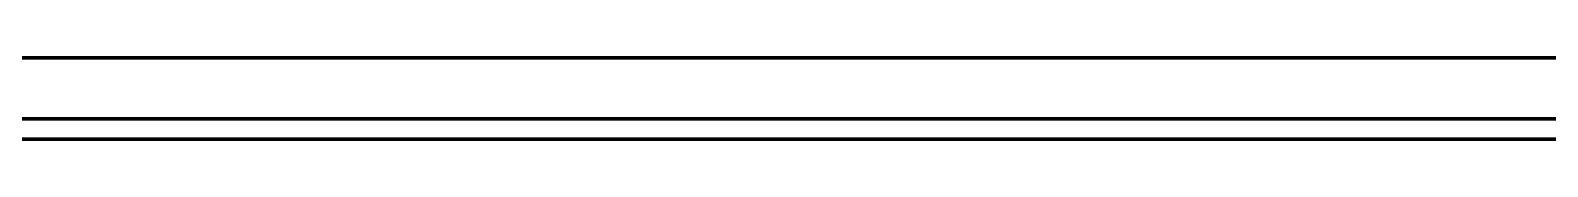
# Model space of a CAD drawing. Header units: millimetres. Extents: x 0 to 18.7, y 0 to 10.7.
# Drawn here: x 9.226 to 12.322, y 10.528 to 10.694 of the extents above; entities that cross this region are included whole.
import ezdxf

# ---------------------------------------------------------------- set-up
doc = ezdxf.new("R2010")
doc.units = ezdxf.units.MM
doc.layers.add('color#000000ff', color=7, linetype='CONTINUOUS', lineweight=100)
doc.layers.add('color#ffffffff', color=7, linetype='CONTINUOUS', lineweight=100)

msp = doc.modelspace()

# ---------------------------------------------------------------- linework, layer by layer
at = {"layer": 'color#000000ff'}
for p, q in [((4.6924, 10.5702), (12.0694, 10.5694)), ((12.0694, 10.5694), (18.5511, 10.5657)), ((18.5138, 10.5276), (0.2224, 10.5277))]:
    msp.add_line(p, q, dxfattribs=at)
at = {"layer": 'color#ffffffff'}
for p, q in [((0, 10.6944), (18.6667, 10.6944)), ((12.0694, 10.5694), (4.6924, 10.5702)), ((18.5511, 10.5657), (12.0694, 10.5694)), ((0.2224, 10.5277), (18.5138, 10.5276))]:
    msp.add_line(p, q, dxfattribs=at)

doc.saveas('drawing.dxf')
